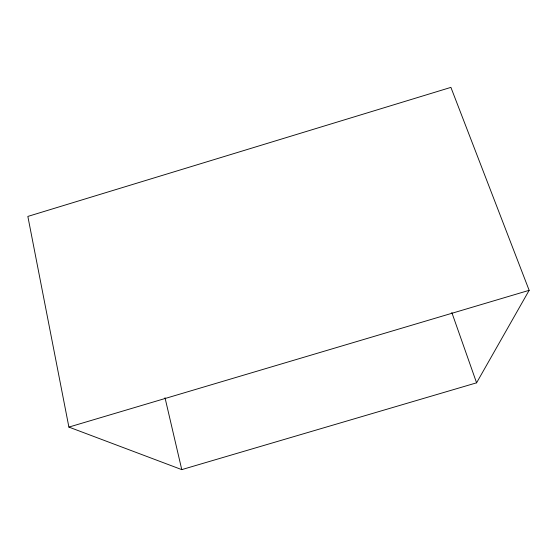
<?xml version="1.0" encoding="UTF-8"?>
<svg xmlns="http://www.w3.org/2000/svg" width="557" height="557" viewBox="0 0 557 557"><rect width="100%" height="100%" fill="white"/><g stroke="black" fill="none" stroke-linecap="round" stroke-linejoin="round"><path stroke-width="0.84" d="M476.583 382.819L529.15 290.329L450.905 87.379L27.85 216.422L68.894 427.087L181.77 469.621L476.583 382.819L451.824 312.519M68.894 427.087L529.15 290.329M165.004 397.712L181.77 469.621"/></g></svg>
